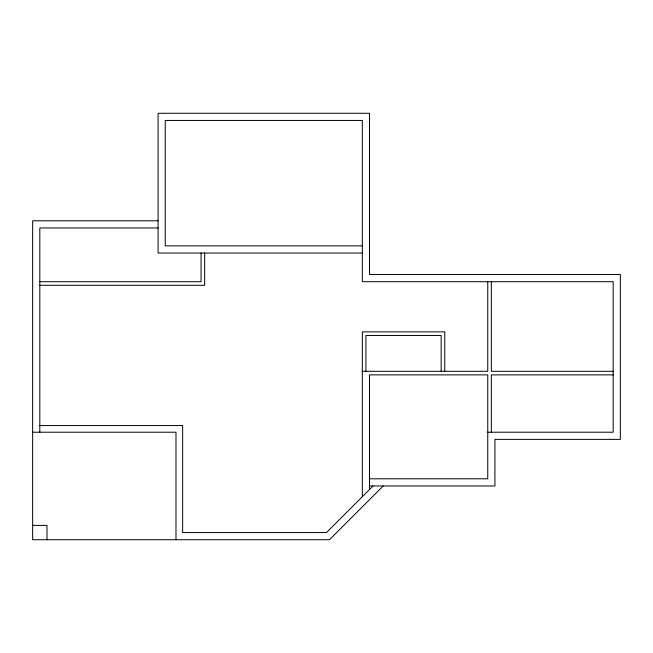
<?xml version="1.0" encoding="UTF-8"?>
<svg xmlns="http://www.w3.org/2000/svg" width="653" height="653" viewBox="0 0 653 653"><rect width="100%" height="100%" fill="white"/><g stroke="black" fill="none" stroke-linecap="round" stroke-linejoin="round"><path stroke-width="0.98" d="M373.083 485.971L326.5 532.554L182.644 532.554L182.644 425.56L39.817 425.56M383.221 485.971L329.471 539.721L32.65 539.721L32.65 220.787L158.075 220.787M158.075 227.954L39.817 227.954L39.817 432.213M362.333 245.871L165.242 245.871L165.242 120.446L362.333 120.446L362.333 281.704L613.183 281.704L613.183 432.213L487.758 432.213M362.333 253.038L158.075 253.038L158.075 113.279L369.5 113.279L369.5 274.538L620.35 274.538L620.35 439.379L494.925 439.379L494.925 485.971L369.5 485.971M39.817 281.704L201.075 281.704L201.075 253.038M39.817 285.288L204.658 285.288L204.658 253.038M362.333 371.296L487.758 371.296L487.758 281.704M613.183 371.296L491.342 371.296L491.342 281.704M613.183 374.879L491.342 374.879L491.342 432.213M32.65 432.213L175.992 432.213L175.992 539.721M369.5 478.804L487.758 478.804L487.758 374.879L369.5 374.879L369.5 489.554M32.65 525.387L46.983 525.387L46.983 539.721M444.758 371.296L444.758 331.879L362.333 331.879L362.333 496.721M441.175 371.296L441.175 335.462L365.917 335.462L365.917 371.296"/></g></svg>
